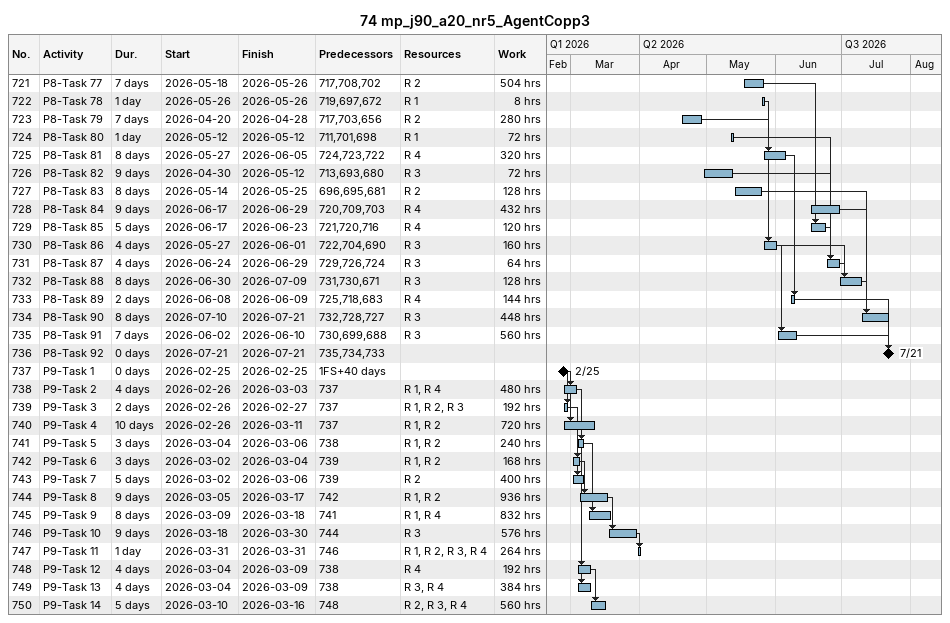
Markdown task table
74 mp_j90_a20_nr5_AgentCopp3

| ID | Task | Duration | Start | Finish | Predecessors | Resources | Work (h) |
|---|---|---|---|---|---|---|---|
| 721 | P8-Task 77 | 7d | 2026-05-18 | 2026-05-26 | 717, 708, 702 | R 2 | 504 |
| 722 | P8-Task 78 | 1d | 2026-05-26 | 2026-05-26 | 719, 697, 672 | R 1 | 8 |
| 723 | P8-Task 79 | 7d | 2026-04-20 | 2026-04-28 | 717, 703, 656 | R 2 | 280 |
| 724 | P8-Task 80 | 1d | 2026-05-12 | 2026-05-12 | 711, 701, 698 | R 1 | 72 |
| 725 | P8-Task 81 | 8d | 2026-05-27 | 2026-06-05 | 724, 723, 722 | R 4 | 320 |
| 726 | P8-Task 82 | 9d | 2026-04-30 | 2026-05-12 | 713, 693, 680 | R 3 | 72 |
| 727 | P8-Task 83 | 8d | 2026-05-14 | 2026-05-25 | 696, 695, 681 | R 2 | 128 |
| 728 | P8-Task 84 | 9d | 2026-06-17 | 2026-06-29 | 720, 709, 703 | R 4 | 432 |
| 729 | P8-Task 85 | 5d | 2026-06-17 | 2026-06-23 | 721, 720, 716 | R 4 | 120 |
| 730 | P8-Task 86 | 4d | 2026-05-27 | 2026-06-01 | 722, 704, 690 | R 3 | 160 |
| 731 | P8-Task 87 | 4d | 2026-06-24 | 2026-06-29 | 729, 726, 724 | R 3 | 64 |
| 732 | P8-Task 88 | 8d | 2026-06-30 | 2026-07-09 | 731, 730, 671 | R 3 | 128 |
| 733 | P8-Task 89 | 2d | 2026-06-08 | 2026-06-09 | 725, 718, 683 | R 4 | 144 |
| 734 | P8-Task 90 | 8d | 2026-07-10 | 2026-07-21 | 732, 728, 727 | R 3 | 448 |
| 735 | P8-Task 91 | 7d | 2026-06-02 | 2026-06-10 | 730, 699, 688 | R 3 | 560 |
| 736 | P8-Task 92 | 0d | 2026-07-21 | 2026-07-21 | 735, 734, 733 |  |  |
| 737 | P9-Task 1 | 0d | 2026-02-25 | 2026-02-25 | 1FS+40d |  |  |
| 738 | P9-Task 2 | 4d | 2026-02-26 | 2026-03-03 | 737 | R 1, R 4 | 480 |
| 739 | P9-Task 3 | 2d | 2026-02-26 | 2026-02-27 | 737 | R 1, R 2, R 3 | 192 |
| 740 | P9-Task 4 | 10d | 2026-02-26 | 2026-03-11 | 737 | R 1, R 2 | 720 |
| 741 | P9-Task 5 | 3d | 2026-03-04 | 2026-03-06 | 738 | R 1, R 2 | 240 |
| 742 | P9-Task 6 | 3d | 2026-03-02 | 2026-03-04 | 739 | R 1, R 2 | 168 |
| 743 | P9-Task 7 | 5d | 2026-03-02 | 2026-03-06 | 739 | R 2 | 400 |
| 744 | P9-Task 8 | 9d | 2026-03-05 | 2026-03-17 | 742 | R 1, R 2 | 936 |
| 745 | P9-Task 9 | 8d | 2026-03-09 | 2026-03-18 | 741 | R 1, R 4 | 832 |
| 746 | P9-Task 10 | 9d | 2026-03-18 | 2026-03-30 | 744 | R 3 | 576 |
| 747 | P9-Task 11 | 1d | 2026-03-31 | 2026-03-31 | 746 | R 1, R 2, R 3, R 4 | 264 |
| 748 | P9-Task 12 | 4d | 2026-03-04 | 2026-03-09 | 738 | R 4 | 192 |
| 749 | P9-Task 13 | 4d | 2026-03-04 | 2026-03-09 | 738 | R 3, R 4 | 384 |
| 750 | P9-Task 14 | 5d | 2026-03-10 | 2026-03-16 | 748 | R 2, R 3, R 4 | 560 |
